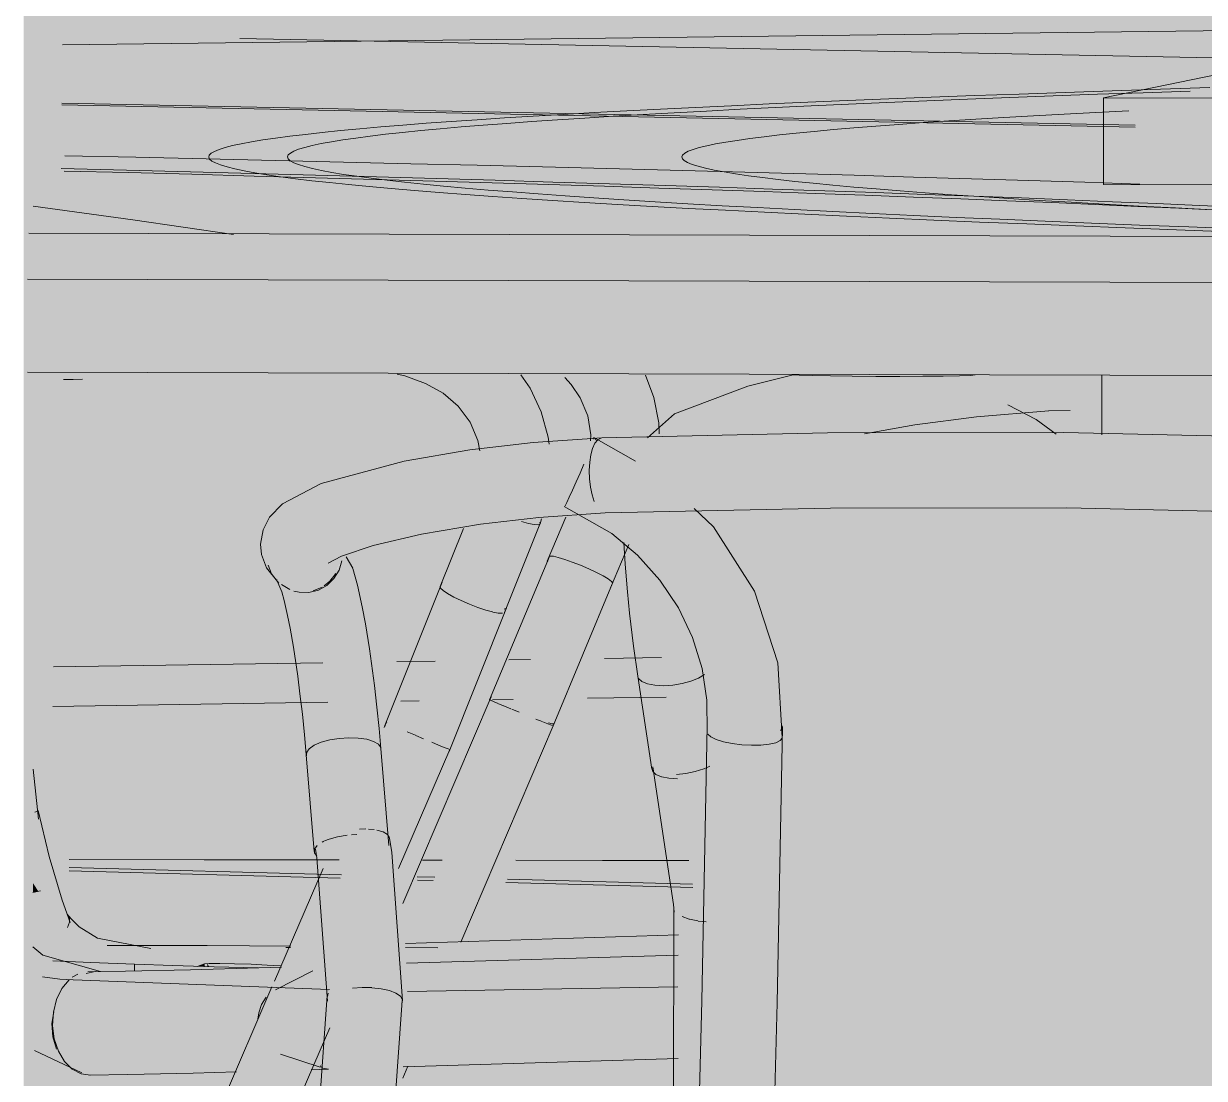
# Model space of a CAD drawing. Header units: inches. Extents: x 31156 to 31160, y -65 to 66.
# Drawn here: x 31157.49116 to 31157.50042, y 65.97274 to 65.98101 of the extents above; entities that cross this region are included whole.
import ezdxf

# ---------------------------------------------------------------- set-up
doc = ezdxf.new("R2010")
doc.units = ezdxf.units.IN
doc.header["$MEASUREMENT"] = 0
doc.linetypes.add('Dash 1_16_', pattern=[0.125, 0.0625, -0.0625])
for name, color, linetype, lineweight in [('A-FLOR-CLRS', 90, 'Dash 1_16_', 9), ('A-FLOR-OTLN', 90, 'Continuous', 9), ('A-GLAZ-CURT', 52, 'Continuous', 9), ('I-FURN', 30, 'Continuous', 9)]:
    doc.layers.add(name, color=color, linetype=linetype, lineweight=lineweight)

msp = doc.modelspace()

# ---------------------------------------------------------------- hatches: boundary and pattern name
at = {"layer": 'A-GLAZ-CURT', "lineweight": 5, "transparency": 33554458}
msp.add_hatch(color=256, dxfattribs=at).paths.add_polyline_path([(31157.4911557, 65.9606241), (31157.5057263, 65.9609871), (31157.5057263, 66.0182873), (31157.4911557, 66.0184574), (31157.4911557, 65.960976)], flags=0)
at = {"layer": 'I-FURN', "lineweight": 5}
for points in [[(31157.5026501, 65.979741), (31157.5026501, 65.9804208), (31157.4996278, 65.9804289), (31157.4996278, 65.9797493), (31157.5012007, 65.979745)], [(31157.4928073, 65.9793557), (31157.4912305, 65.9795663), (31157.4912305, 65.9793602), (31157.4927825, 65.9793557)], [(31157.5026071, 65.9782439), (31157.5026071, 65.978974), (31157.4911864, 65.9790066), (31157.4911864, 65.9782777), (31157.50225, 65.978245)], [(31157.4943095, 65.9781893), (31157.4943339, 65.9782593), (31157.494163, 65.9782372), (31157.4942606, 65.9782054)], [(31157.4943157, 65.9782094), (31157.4943072, 65.9782118), (31157.4943152, 65.9782095)], [(31157.4958274, 65.9777504), (31157.4961246, 65.9777826), (31157.4961159, 65.9778737), (31157.4961026, 65.9779964), (31157.4959912, 65.9782534), (31157.4956995, 65.9782543), (31157.495847, 65.9778971), (31157.4958276, 65.9777521)], [(31157.4966448, 65.9777759), (31157.4969311, 65.9777899), (31157.4973045, 65.9779049), (31157.4978981, 65.9780383), (31157.4982894, 65.9781108), (31157.4982663, 65.978243), (31157.4970951, 65.9782179), (31157.4968056, 65.9781419), (31157.4963888, 65.9779779), (31157.4965243, 65.9779337), (31157.4966245, 65.9778261), (31157.4966409, 65.9777857)], [(31157.4981556, 65.9778664), (31157.4990085, 65.97801), (31157.4989412, 65.978086), (31157.4990566, 65.9780695), (31157.4991123, 65.9780424), (31157.4992248, 65.9780548), (31157.4991531, 65.9781367), (31157.4992274, 65.9781508), (31157.4991584, 65.9782037), (31157.4982894, 65.9781108), (31157.4982629, 65.9779691), (31157.4981999, 65.9778858)], [(31157.4982894, 65.9781108), (31157.4991325, 65.9782509), (31157.4982664, 65.9782426), (31157.4982822, 65.9781845)], [(31157.499625, 65.9777892), (31157.499625, 65.9778563), (31157.4994986, 65.97801), (31157.4990966, 65.978251), (31157.498991, 65.9782513), (31157.4989301, 65.9782515), (31157.4989143, 65.9782118), (31157.4991095, 65.9780765), (31157.4990566, 65.9780695), (31157.4990961, 65.9780298), (31157.4990709, 65.9780267), (31157.4990754, 65.9779912), (31157.4990155, 65.9779872), (31157.4989906, 65.9779542), (31157.4993024, 65.9777928), (31157.4996208, 65.9777892)], [(31157.499625, 65.9778563), (31157.499625, 65.9780767), (31157.4995068, 65.9782498), (31157.4991216, 65.978251), (31157.4994986, 65.97801)], [(31157.4992488, 65.9782112), (31157.4995015, 65.9782498), (31157.4992473, 65.9782506), (31157.4992486, 65.9782178)], [(31157.496319, 65.9779717), (31157.4963888, 65.9779779), (31157.4968056, 65.9781419)], [(31157.4969109, 65.9777819), (31157.4978982, 65.9778146), (31157.4981999, 65.9778858), (31157.4982663, 65.9779754), (31157.4982894, 65.9781108), (31157.4972324, 65.977886), (31157.4969203, 65.9777856)], [(31157.4952419, 65.9777896), (31157.4952585, 65.9778082), (31157.4951955, 65.9780035)], [(31157.4961982, 65.9777658), (31157.4966391, 65.97779), (31157.4965809, 65.9778864), (31157.4964588, 65.9779649), (31157.4963888, 65.9779779), (31157.4962353, 65.9778739), (31157.4961794, 65.977768)], [(31157.4944737, 65.9774053), (31157.4955933, 65.977506), (31157.49562, 65.9776796), (31157.495684, 65.9777605), (31157.4946025, 65.9776487), (31157.4945422, 65.9776031), (31157.4944824, 65.9774798)], [(31157.5020379, 65.9774863), (31157.5020149, 65.9777004), (31157.5019882, 65.9777414), (31157.4988094, 65.9778029), (31157.495684, 65.9777605), (31157.4956383, 65.9777197), (31157.4955969, 65.97757), (31157.4955933, 65.977506), (31157.4987828, 65.9775511), (31157.5011522, 65.9775114)], [(31157.4956525, 65.9777376), (31157.4956384, 65.9777594), (31157.4956385, 65.9777463)], [(31157.4930771, 65.9770225), (31157.4935114, 65.977204), (31157.4938321, 65.977292), (31157.4944737, 65.9774053), (31157.4945057, 65.9775473), (31157.4946025, 65.9776487), (31157.4946025, 65.9776576), (31157.4940909, 65.9775597), (31157.4935115, 65.9773747), (31157.4931648, 65.977225), (31157.493088, 65.9770974)], [(31157.5019131, 65.9771591), (31157.5019961, 65.9772014), (31157.5020354, 65.9774202), (31157.5020379, 65.9774863), (31157.4987828, 65.9775511), (31157.4955933, 65.977506), (31157.4956326, 65.9772631), (31157.4956938, 65.9771883), (31157.4957859, 65.9771774), (31157.4959726, 65.9772029), (31157.4959926, 65.9772036), (31157.4963465, 65.9771902), (31157.4988022, 65.9772188), (31157.5019339, 65.9771726)], [(31157.4946947, 65.9770846), (31157.4956534, 65.977221), (31157.4956028, 65.9773754), (31157.4955933, 65.977506), (31157.4944737, 65.9774053), (31157.494502, 65.9772556), (31157.4946025, 65.977125), (31157.4946367, 65.9771021)], [(31157.4933636, 65.9767206), (31157.493635, 65.9768542), (31157.4940834, 65.9769768), (31157.4946367, 65.9771021), (31157.4945369, 65.9771906), (31157.4944804, 65.9773289), (31157.4944737, 65.9774053), (31157.4935114, 65.977204), (31157.4933618, 65.977163), (31157.4930771, 65.9770225), (31157.4931141, 65.9768755), (31157.4932189, 65.976765), (31157.4932886, 65.9767333)], [(31157.4946536, 65.9764578), (31157.4948941, 65.9770911), (31157.4946021, 65.9770376), (31157.4944271, 65.9765837), (31157.4945308, 65.9765138), (31157.4946494, 65.9764596)], [(31157.4949129, 65.9763862), (31157.4949272, 65.9763922), (31157.4951927, 65.9770801), (31157.4949019, 65.9770737), (31157.4946536, 65.9764578), (31157.4948825, 65.9763875)], [(31157.4933515, 65.9765508), (31157.4933065, 65.9766365), (31157.4933636, 65.9767206), (31157.4932189, 65.976765), (31157.4931141, 65.9768755), (31157.4930771, 65.9770225), (31157.4930169, 65.9769288), (31157.4931469, 65.9766347), (31157.4932763, 65.9765603), (31157.4933339, 65.976553)], [(31157.4933636, 65.9767206), (31157.493512, 65.9767577), (31157.4939193, 65.9769247), (31157.4935118, 65.9767936)], [(31157.4961748, 65.9758179), (31157.496248, 65.9758225), (31157.4960991, 65.9767028), (31157.4958695, 65.9769376), (31157.4959807, 65.975874), (31157.49605, 65.9758324), (31157.4961073, 65.9758213)], [(31157.4933941, 65.9765493), (31157.4935355, 65.9766048), (31157.4936518, 65.9767969), (31157.4936339, 65.9767649), (31157.4935583, 65.9766373), (31157.4934065, 65.9765584), (31157.4933515, 65.97655)], [(31157.4934828, 65.9763745), (31157.4936254, 65.9764275), (31157.4937238, 65.976539), (31157.4937517, 65.9766792), (31157.4936993, 65.9768104), (31157.4936425, 65.9767649), (31157.4935907, 65.9766579), (31157.4934684, 65.9765678), (31157.4934064, 65.9765325), (31157.4934355, 65.9764926)], [(31157.4950432, 65.97561), (31157.4955247, 65.9767627), (31157.495288, 65.9768342), (31157.4948166, 65.9757056), (31157.4949795, 65.9756363)], [(31157.4953095, 65.9755032), (31157.4957679, 65.9766365), (31157.4955892, 65.9767349), (31157.4955247, 65.9767627), (31157.4950432, 65.97561), (31157.4952964, 65.9755078)], [(31157.4939191, 65.9755608), (31157.4938659, 65.9759716), (31157.4939009, 65.9758698), (31157.4938024, 65.976422), (31157.4937741, 65.9764373), (31157.4937475, 65.9766078), (31157.4936821, 65.9764775), (31157.4935574, 65.9763924), (31157.4934828, 65.9763745), (31157.4935905, 65.975791), (31157.4936315, 65.9754049), (31157.4938476, 65.9753979), (31157.4939388, 65.9753601)], [(31157.4942316, 65.9754289), (31157.4946494, 65.9764843), (31157.4944565, 65.9765954), (31157.4944409, 65.9766172), (31157.4940268, 65.9755203), (31157.494229, 65.97543)], [(31157.4944773, 65.9753015), (31157.4944926, 65.975302), (31157.4949248, 65.9764178), (31157.4947843, 65.9764371), (31157.4946494, 65.9764713), (31157.4942316, 65.9754289), (31157.4944859, 65.9753231)], [(31157.4933972, 65.9753245), (31157.4935133, 65.9753807), (31157.4936315, 65.9754049), (31157.4935095, 65.9762601), (31157.4934828, 65.9763745), (31157.4933343, 65.9763944), (31157.4932446, 65.9764178), (31157.4932728, 65.976346), (31157.493249, 65.9763167), (31157.493262, 65.976215), (31157.4932907, 65.9760575), (31157.4933755, 65.9754787)], [(31157.4962852, 65.9750891), (31157.4963555, 65.9751118), (31157.496248, 65.9758225), (31157.49605, 65.9758324), (31157.4959807, 65.975874), (31157.4961171, 65.9751221), (31157.4962177, 65.9750926)], [(31157.4963583, 65.9750936), (31157.4965325, 65.9751375), (31157.4965158, 65.9758191), (31157.4964807, 65.9758956), (31157.4963217, 65.9758346), (31157.4962481, 65.9758215), (31157.4963555, 65.9751118)], [(31157.4934388, 65.9745368), (31157.4935131, 65.9745986), (31157.4936936, 65.9746461), (31157.4936315, 65.9754049), (31157.4934361, 65.9753512), (31157.4933766, 65.9752962), (31157.4933914, 65.9751156)], [(31157.4940201, 65.9745747), (31157.4939388, 65.9753601), (31157.4938476, 65.9753979), (31157.4936314, 65.975406), (31157.4936936, 65.9746461), (31157.4939099, 65.9746389), (31157.494001, 65.9746006)], [(31157.4967483, 65.9732875), (31157.4967857, 65.9754236), (31157.4965474, 65.9754694), (31157.4965237, 65.9754677), (31157.496506, 65.9733231), (31157.496673, 65.9732922)], [(31157.4968253, 65.9732863), (31157.4970157, 65.9733034), (31157.4970577, 65.9751918), (31157.4970573, 65.9754499), (31157.4968667, 65.9754228), (31157.4967896, 65.9754233), (31157.4967483, 65.9732875), (31157.4967859, 65.9732869)], [(31157.4965119, 65.9739491), (31157.4965007, 65.9741633), (31157.4964583, 65.9745411), (31157.4963501, 65.9751297), (31157.4961585, 65.9751323), (31157.4960956, 65.9751719), (31157.4962833, 65.9740345), (31157.496391, 65.9739848), (31157.4965007, 65.9739493)], [(31157.4965136, 65.9740479), (31157.4965165, 65.9751769), (31157.4963534, 65.9751118), (31157.4965071, 65.9741065), (31157.4965133, 65.9740509)], [(31157.4912296, 65.9747618), (31157.4912728, 65.9747708), (31157.4912296, 65.9749558)], [(31157.491519, 65.973878), (31157.4915287, 65.973916), (31157.4913758, 65.9743911), (31157.4912366, 65.9748249), (31157.4912296, 65.9748228), (31157.4912532, 65.974464), (31157.4913216, 65.9741131), (31157.4914634, 65.9739121), (31157.4915134, 65.9738807)], [(31157.493542, 65.9733984), (31157.4935788, 65.9734388), (31157.4936891, 65.9734722), (31157.4938089, 65.9735065), (31157.4937842, 65.9740706), (31157.493714, 65.9746855), (31157.4935131, 65.9746212), (31157.4934502, 65.9745638), (31157.4934502, 65.9744994), (31157.4935376, 65.9734541), (31157.4935414, 65.973406)], [(31157.4941271, 65.9733562), (31157.4940935, 65.9740428), (31157.4940112, 65.9746512), (31157.4939259, 65.9746867), (31157.493714, 65.9746855), (31157.4937854, 65.9740428), (31157.4938113, 65.9734514), (31157.4940253, 65.9734276), (31157.4941113, 65.973383)], [(31157.4912295, 65.9741969), (31157.4912709, 65.9742061), (31157.4912295, 65.9742703)], [(31157.4915389, 65.9736533), (31157.4917017, 65.9736972), (31157.4917987, 65.9737818), (31157.4917519, 65.9737808), (31157.4915942, 65.973811), (31157.4914589, 65.973916), (31157.4913111, 65.9740702), (31157.491252, 65.9742019), (31157.4912295, 65.9741846), (31157.4912586, 65.9737097), (31157.4913886, 65.9736605), (31157.4915382, 65.9736534)], [(31157.4915139, 65.9739611), (31157.4915153, 65.9739628), (31157.4915135, 65.9739622)], [(31157.4941569, 65.9737676), (31157.4962905, 65.9737943), (31157.4962864, 65.9738644), (31157.4941569, 65.9737686)], [(31157.4913833, 65.9731541), (31157.4929588, 65.9731911), (31157.4929741, 65.9735469), (31157.4929997, 65.9736059), (31157.4915801, 65.9735564), (31157.4914565, 65.9734449), (31157.4913893, 65.9732594)], [(31157.4922735, 65.9735861), (31157.4924656, 65.9736196), (31157.4920252, 65.9736337), (31157.4920252, 65.9735812), (31157.4922347, 65.9735853)], [(31157.4925759, 65.973616), (31157.4925759, 65.9736363), (31157.4925178, 65.9736177)], [(31157.4926134, 65.9736146), (31157.4925952, 65.9736376), (31157.4925965, 65.9736151)], [(31157.493002, 65.9736053), (31157.4929402, 65.9736336), (31157.493002, 65.9736053)], [(31157.4929498, 65.961125), (31157.4938133, 65.9734789), (31157.4936115, 65.9734547), (31157.4936085, 65.9734126), (31157.4935375, 65.9733641), (31157.4926993, 65.9611321), (31157.4928849, 65.9611256)], [(31157.4930162, 65.961125), (31157.4932716, 65.9611338), (31157.4939164, 65.9706887), (31157.4938397, 65.9706956), (31157.4938322, 65.9707484), (31157.4937688, 65.9707531), (31157.4937566, 65.9709753), (31157.4937566, 65.9711154), (31157.4937957, 65.9711283), (31157.4938136, 65.9712292), (31157.4939785, 65.971264), (31157.4941099, 65.9733867), (31157.4940259, 65.9734388), (31157.4938133, 65.9734789), (31157.4929498, 65.961125)], [(31157.4935483, 65.9734129), (31157.4935467, 65.9734551), (31157.4935482, 65.9734142)], [(31157.4967234, 65.9723378), (31157.4967483, 65.9732875), (31157.496506, 65.9733231), (31157.4964826, 65.9733367), (31157.4964808, 65.9723604), (31157.4966481, 65.9723416)], [(31157.4968739, 65.9723355), (31157.4969905, 65.9723406), (31157.4970157, 65.9733034), (31157.4967483, 65.9732875), (31157.4967234, 65.9723378), (31157.4968004, 65.9723357)], [(31157.4915294, 65.9728223), (31157.4914136, 65.9729682), (31157.4913733, 65.9731709), (31157.4912273, 65.9732234), (31157.4912274, 65.9729567), (31157.4913477, 65.9728996)], [(31157.4916813, 65.972764), (31157.4928352, 65.9728308), (31157.4929588, 65.9731911), (31157.4913833, 65.9731541), (31157.4914284, 65.9729535), (31157.4915375, 65.9728108), (31157.4916074, 65.9727739)], [(31157.4935454, 65.9728254), (31157.4935442, 65.9731083), (31157.4934368, 65.9728593), (31157.4934847, 65.9728443)], [(31157.4914378, 65.9729376), (31157.4913967, 65.9730497), (31157.4914308, 65.9729465)], [(31157.4934968, 65.9728226), (31157.4934847, 65.9728443), (31157.4934818, 65.9728284)]]:
    msp.add_hatch(color=256, dxfattribs=at).paths.add_polyline_path(points, flags=0)
h = msp.add_hatch(color=256, dxfattribs=at)
h.paths.add_polyline_path([(31157.494742, 65.9776604), (31157.4947555, 65.9776871), (31157.4947411, 65.9776657)], flags=0)
h.paths.add_polyline_path([(31157.4947766, 65.9776641), (31157.4949617, 65.9777074), (31157.4947911, 65.9781004), (31157.4945807, 65.9782586), (31157.4943256, 65.9782372), (31157.4943256, 65.9781979), (31157.4945965, 65.9779934), (31157.4947761, 65.9776658)], flags=0)
h = msp.add_hatch(color=256, dxfattribs=at)
h.paths.add_polyline_path([(31157.4951927, 65.9770801), (31157.4951708, 65.9771228), (31157.4951176, 65.9770899), (31157.4951925, 65.9770801)], flags=0)
h.paths.add_polyline_path([(31157.4949713, 65.9776852), (31157.4952518, 65.9777364), (31157.4951955, 65.977961), (31157.4951805, 65.9780135), (31157.4950041, 65.9782573), (31157.4946046, 65.9782407), (31157.4947911, 65.9781004), (31157.4949705, 65.9776871)], flags=0)
h = msp.add_hatch(color=256, dxfattribs=at)
h.paths.add_polyline_path([(31157.4954669, 65.9781634), (31157.4954535, 65.9782108), (31157.4955375, 65.9780932)], flags=0)
h.paths.add_polyline_path([(31157.4955895, 65.9777375), (31157.4958317, 65.9777826), (31157.495847, 65.9778971), (31157.4956995, 65.9782543), (31157.4953469, 65.9782553), (31157.4954669, 65.9781634), (31157.4956025, 65.977835), (31157.495591, 65.9777487)], flags=0)
h = msp.add_hatch(color=256, dxfattribs=at)
h.paths.add_polyline_path([(31157.4993795, 65.9780343), (31157.4992446, 65.9781054), (31157.4992428, 65.9780883), (31157.4993479, 65.9780468)], flags=0)
h.paths.add_polyline_path([(31157.4995112, 65.9780793), (31157.4993897, 65.9782152), (31157.4992486, 65.9781968), (31157.4992479, 65.97815), (31157.4993674, 65.9781505), (31157.4995068, 65.9780814)], flags=0)
h.paths.add_polyline_path([(31157.499567, 65.9781724), (31157.4996251, 65.9781968), (31157.4996251, 65.978222), (31157.4995364, 65.9781968)], flags=0)
h = msp.add_hatch(color=256, dxfattribs=at)
h.paths.add_polyline_path([(31157.5026229, 65.9726896), (31157.5026, 65.9771076), (31157.502177, 65.9771225), (31157.5017909, 65.9768515), (31157.5014965, 65.9764522), (31157.5014962, 65.9726938), (31157.5022658, 65.9726906)], flags=0)
h.paths.add_polyline_path([(31157.5020286, 65.9770566), (31157.5021417, 65.9771099), (31157.5020514, 65.9770682)], flags=0)
h.paths.add_polyline_path([(31157.5026234, 65.977689), (31157.5025951, 65.9782283), (31157.5014968, 65.9782178), (31157.5015267, 65.9777488), (31157.5026173, 65.9776896)], flags=0)
h.paths.add_polyline_path([(31157.4996251, 65.9780028), (31157.4996251, 65.9782495), (31157.4992855, 65.9782505), (31157.4995068, 65.9781083)], flags=0)
h = msp.add_hatch(color=256, dxfattribs=at)
h.paths.add_polyline_path([(31157.5013531, 65.9622001), (31157.5013531, 65.9707985), (31157.4996141, 65.9708041), (31157.4996141, 65.962209), (31157.5011632, 65.9622011)], flags=0)
h.paths.add_polyline_path([(31157.5013531, 65.9734356), (31157.5013219, 65.9760942), (31157.5012756, 65.9759115), (31157.5012539, 65.9754193), (31157.5013428, 65.9736474)], flags=0)
h.paths.add_polyline_path([(31157.5013531, 65.9777558), (31157.5013531, 65.9782466), (31157.4996141, 65.9782201), (31157.4996141, 65.9777915), (31157.5011632, 65.9777611)], flags=0)
h = msp.add_hatch(color=256, dxfattribs=at)
h.paths.add_polyline_path([(31157.4962353, 65.9778739), (31157.4961561, 65.9777648), (31157.496191, 65.9777901)], flags=0)
h.paths.add_polyline_path([(31157.496319, 65.9779717), (31157.496259, 65.97789), (31157.4963888, 65.9779779)], flags=0)
h.paths.add_polyline_path([(31157.4960705, 65.9777628), (31157.4961377, 65.9777901), (31157.4960807, 65.9777731)], flags=0)
h = msp.add_hatch(color=256, dxfattribs=at)
h.paths.add_polyline_path([(31157.496867, 65.9753508), (31157.4970562, 65.9753715), (31157.4970911, 65.9753877), (31157.4970742, 65.9757545), (31157.4969704, 65.9762203), (31157.4967856, 65.9765638), (31157.4963179, 65.977106), (31157.4961774, 65.9771866), (31157.4959484, 65.9772372), (31157.4958908, 65.9772627), (31157.4957397, 65.9772619), (31157.4960504, 65.9770699), (31157.496478, 65.9765783), (31157.4967326, 65.9759878), (31157.4967901, 65.9753548)], flags=0)
h.paths.add_polyline_path([(31157.4956494, 65.9773177), (31157.4957845, 65.9773268), (31157.4956938, 65.9773743), (31157.4956028, 65.9773754), (31157.495603, 65.9776095), (31157.4955783, 65.9776219), (31157.4954907, 65.9774158), (31157.4956325, 65.9773281)], flags=0)
h = msp.add_hatch(color=256, dxfattribs=at)
h.paths.add_polyline_path([(31157.4967901, 65.9753548), (31157.4967326, 65.9759878), (31157.496478, 65.9765783), (31157.4960504, 65.9770699), (31157.4954907, 65.9774158), (31157.4954034, 65.9772299), (31157.4956939, 65.9770618), (31157.4959451, 65.9768633), (31157.4962399, 65.9764761), (31157.4963898, 65.9761891), (31157.4964934, 65.9758892), (31157.496547, 65.9754161), (31157.4967148, 65.9753642), (31157.4967857, 65.9753554)], flags=0)
h.paths.add_polyline_path([(31157.4964745, 65.9759503), (31157.4964626, 65.9760236), (31157.4964696, 65.975966)], flags=0)
h.paths.add_polyline_path([(31157.4962584, 65.9764942), (31157.4959451, 65.9768716), (31157.4960075, 65.9767964), (31157.4962398, 65.9765166)], flags=0)
h = msp.add_hatch(color=256, dxfattribs=at)
h.paths.add_polyline_path([(31157.5010149, 65.9717338), (31157.5008881, 65.9721436), (31157.50097, 65.9717339)], flags=0)
h.paths.add_polyline_path([(31157.5009664, 65.9717339), (31157.5008261, 65.9724091), (31157.5006772, 65.9751163), (31157.5006563, 65.9757038), (31157.5007663, 65.9762606), (31157.5009771, 65.9766901), (31157.5013299, 65.9770997), (31157.5013833, 65.9771725), (31157.4988024, 65.9772187), (31157.4962358, 65.9771755), (31157.496444, 65.976987), (31157.4968366, 65.9764743), (31157.4970048, 65.9760959), (31157.4970835, 65.9755536), (31157.4970704, 65.9753594), (31157.4970575, 65.9753565), (31157.4970507, 65.9742025), (31157.4970158, 65.9733034), (31157.4970505, 65.9732887), (31157.497048, 65.9731941), (31157.4970131, 65.9732013), (31157.4970159, 65.972403), (31157.4970126, 65.9723692), (31157.4970086, 65.9723355), (31157.4969108, 65.9717493), (31157.5009612, 65.9717339)], flags=0)
h.paths.add_polyline_path([(31157.5012229, 65.9770726), (31157.5012878, 65.9771026), (31157.5012591, 65.9770759)], flags=0)
h = msp.add_hatch(color=256, dxfattribs=at)
h.paths.add_polyline_path([(31157.4954912, 65.976717), (31157.49565, 65.9770948), (31157.4955011, 65.9771459), (31157.4954069, 65.9771256), (31157.4952877, 65.9767921), (31157.4954889, 65.9767179)], flags=0)
h.paths.add_polyline_path([(31157.4956544, 65.9771053), (31157.4956299, 65.9771257), (31157.4956199, 65.9771231)], flags=0)
h = msp.add_hatch(color=256, dxfattribs=at)
h.paths.add_polyline_path([(31157.4957604, 65.9765891), (31157.4958837, 65.9769456), (31157.49565, 65.9770948), (31157.4954912, 65.976717), (31157.4957463, 65.9765993)], flags=0)
h.paths.add_polyline_path([(31157.4959018, 65.9769533), (31157.4958714, 65.9769844), (31157.4958971, 65.9769579)], flags=0)
h = msp.add_hatch(color=256, dxfattribs=at)
h.paths.add_polyline_path([(31157.4933515, 65.9765508), (31157.4935159, 65.9766048), (31157.493615, 65.9767205), (31157.4936173, 65.9768004), (31157.4934389, 65.9767133), (31157.4933065, 65.9766365)], flags=0)
h.paths.add_polyline_path([(31157.4933065, 65.9766365), (31157.4934388, 65.9767277), (31157.4933636, 65.9767206), (31157.4933136, 65.976647)], flags=0)
h = msp.add_hatch(color=256, dxfattribs=at)
h.paths.add_polyline_path([(31157.4934355, 65.9764926), (31157.493366, 65.9765498), (31157.4933339, 65.9765426), (31157.4934064, 65.9765069)], flags=0)
h.paths.add_polyline_path([(31157.4934828, 65.9763745), (31157.4934271, 65.9764961), (31157.4931788, 65.9766111), (31157.4931259, 65.9766661), (31157.4932727, 65.9764294), (31157.4934067, 65.9763752)], flags=0)
h = msp.add_hatch(color=256, dxfattribs=at)
h.paths.add_polyline_path([(31157.496248, 65.9758225), (31157.4964627, 65.9758849), (31157.496495, 65.9759191), (31157.4964615, 65.9760465), (31157.4963404, 65.976341), (31157.4961566, 65.976574), (31157.4962113, 65.9760984)], flags=0)
h.paths.add_polyline_path([(31157.4965059, 65.9759138), (31157.4965061, 65.975914), (31157.4964963, 65.9759645)], flags=0)
h = msp.add_hatch(color=256, dxfattribs=at)
h.paths.add_polyline_path([(31157.491231, 65.9666744), (31157.4934933, 65.9720198), (31157.4935433, 65.9727351), (31157.491231, 65.9672649), (31157.491231, 65.9667956)], flags=0)
h.paths.add_polyline_path([(31157.4941561, 65.9737954), (31157.4942745, 65.9737992), (31157.4950486, 65.9756115), (31157.4948237, 65.9757327), (31157.4941399, 65.9740507), (31157.4941538, 65.9738469)], flags=0)
h = msp.add_hatch(color=256, dxfattribs=at)
h.paths.add_polyline_path([(31157.4912311, 65.965954), (31157.4934336, 65.9711627), (31157.4934892, 65.9719608), (31157.491231, 65.9666744), (31157.4912311, 65.9659761)], flags=0)
h.paths.add_polyline_path([(31157.4942745, 65.9737992), (31157.4945868, 65.9738093), (31157.4953035, 65.9755196), (31157.4950486, 65.9756115), (31157.494296, 65.9738497)], flags=0)
h = msp.add_hatch(color=256, dxfattribs=at)
h.paths.add_polyline_path([(31157.4912265, 65.9684842), (31157.4935476, 65.9738748), (31157.4934902, 65.9743472), (31157.4912265, 65.9690586), (31157.4912265, 65.9685767)], flags=0)
h.paths.add_polyline_path([(31157.4940307, 65.9749714), (31157.494229, 65.97543), (31157.4940019, 65.9755221), (31157.4939896, 65.9754387), (31157.4940303, 65.9749765)], flags=0)
h = msp.add_hatch(color=256, dxfattribs=at)
h.paths.add_polyline_path([(31157.4912266, 65.967747), (31157.4935727, 65.9732222), (31157.4935718, 65.9735689), (31157.493549, 65.9738571), (31157.4912265, 65.9684842), (31157.4912266, 65.9677671)], flags=0)
h.paths.add_polyline_path([(31157.4940971, 65.9743874), (31157.4944854, 65.9753232), (31157.494229, 65.97543), (31157.4940312, 65.974966), (31157.4940969, 65.9743894)], flags=0)
h = msp.add_hatch(color=256, dxfattribs=at)
h.paths.add_polyline_path([(31157.4962561, 65.9678337), (31157.4963677, 65.9708169), (31157.4963164, 65.9708065), (31157.4962565, 65.9707287), (31157.4962562, 65.9686735)], flags=0)
h.paths.add_polyline_path([(31157.4962567, 65.9717236), (31157.496408, 65.9720516), (31157.4964787, 65.972478), (31157.4964952, 65.9739684), (31157.4963229, 65.9740086), (31157.4962571, 65.974024), (31157.4962567, 65.9717687)], flags=0)
h = msp.add_hatch(color=256, dxfattribs=at)
h.paths.add_polyline_path([(31157.4924924, 65.9736505), (31157.4924556, 65.9736552), (31157.4924687, 65.9736517)], flags=0)
h.paths.add_polyline_path([(31157.4918536, 65.973781), (31157.4918286, 65.9737955), (31157.491731, 65.9738109), (31157.4918114, 65.9737874), (31157.4918412, 65.9737829)], flags=0)
h.paths.add_polyline_path([(31157.4917195, 65.9738012), (31157.4916027, 65.9738966), (31157.4915142, 65.9739601), (31157.4914988, 65.9739226), (31157.4914813, 65.9738966), (31157.4916953, 65.9738049)], flags=0)
h = msp.add_hatch(color=256, dxfattribs=at)
h.paths.add_polyline_path([(31157.4925178, 65.9736177), (31157.4926123, 65.9736394), (31157.4922058, 65.973666), (31157.4916165, 65.9736732), (31157.4915626, 65.9736522), (31157.492485, 65.9736187)], flags=0)
h.paths.add_polyline_path([(31157.493179, 65.9736205), (31157.4932477, 65.9737763), (31157.4918536, 65.973781), (31157.4916947, 65.9736933), (31157.4931699, 65.9736214)], flags=0)
h.paths.add_polyline_path([(31157.4941614, 65.9736404), (31157.49629, 65.9737259), (31157.4962863, 65.9737886), (31157.4946535, 65.973768), (31157.4941573, 65.9737557), (31157.4941613, 65.9736445)], flags=0)
h = msp.add_hatch(color=256, dxfattribs=at)
h.paths.add_polyline_path([(31157.4913885, 65.9736419), (31157.4913736, 65.9736274), (31157.4913736, 65.9736433)], flags=0)
h.paths.add_polyline_path([(31157.4913784, 65.9731691), (31157.4914334, 65.9733712), (31157.4915638, 65.9735203), (31157.4917347, 65.9735765), (31157.4913737, 65.9736497), (31157.4912276, 65.9737072), (31157.4912273, 65.9732234), (31157.4913733, 65.9731709)], flags=0)
h = msp.add_hatch(color=256, dxfattribs=at)
h.paths.add_polyline_path([(31157.4913886, 65.9736419), (31157.4914503, 65.9736045), (31157.4914338, 65.9736179)], flags=0)
h.paths.add_polyline_path([(31157.4917288, 65.9735754), (31157.4920252, 65.9735861), (31157.4920252, 65.9736337), (31157.4914708, 65.9736264), (31157.4917348, 65.9735765)], flags=0)
h = msp.add_hatch(color=256, dxfattribs=at)
h.paths.add_polyline_path([(31157.4929588, 65.9731911), (31157.4929912, 65.973192), (31157.4931375, 65.9736101), (31157.492986, 65.9735896), (31157.4929587, 65.973375), (31157.492957, 65.9732963)], flags=0)
h.paths.add_polyline_path([(31157.4941612, 65.9732274), (31157.4962865, 65.9732918), (31157.4962826, 65.9737055), (31157.4941601, 65.9736151), (31157.4941667, 65.973307)], flags=0)
h = msp.add_hatch(color=256, dxfattribs=at)
h.paths.add_polyline_path([(31157.4934145, 65.9728071), (31157.4934817, 65.9728273), (31157.4934201, 65.9728201), (31157.4934151, 65.9728085)], flags=0)
h.paths.add_polyline_path([(31157.4941336, 65.9728288), (31157.4962865, 65.9729144), (31157.4962825, 65.9732916), (31157.4941612, 65.9732274), (31157.494134, 65.9728344)], flags=0)

# ---------------------------------------------------------------- linework, layer by layer
at = {"layer": 'A-FLOR-CLRS', "linetype": 'Continuous'}
msp.add_line((31157.502914, 65.9806927), (31157.4928529, 65.9808938), dxfattribs=at)
at = {"layer": 'A-FLOR-OTLN'}
for p, q in [((31157.5029187, 65.9809838), (31157.4914616, 65.980845)), ((31157.4998761, 65.9801992), (31157.4914546, 65.9803724)), ((31157.4998763, 65.9802146), (31157.4914549, 65.9803876)), ((31157.4935031, 65.9759982), (31157.49139, 65.9759661)), ((31157.4943842, 65.9760116), (31157.4940847, 65.9760071)), ((31157.4951325, 65.976023), (31157.4949634, 65.9760204)), ((31157.4961606, 65.9760386), (31157.4957132, 65.9760318)), ((31157.4935431, 65.9756884), (31157.4913854, 65.9756552)), ((31157.4942592, 65.9756994), (31157.4941148, 65.9756972)), ((31157.4949968, 65.9757108), (31157.4948355, 65.9757083)), ((31157.4961963, 65.9757293), (31157.4955785, 65.9757198)), ((31157.4915132, 65.9743928), (31157.4936497, 65.9743355)), ((31157.4915128, 65.9743668), (31157.4936382, 65.9743098)), ((31157.4942441, 65.9743196), (31157.4943813, 65.9743159)), ((31157.4942467, 65.9742934), (31157.4943699, 65.9742901)), ((31157.494951, 65.9743006), (31157.496404, 65.9742617)), ((31157.4949395, 65.9742748), (31157.4964071, 65.9742354))]:
    msp.add_line(p, q, dxfattribs=at)
for points in [[(31157.500615, 65.9793787, 0), (31157.5002018, 65.9793937, 0), (31157.4997993, 65.9794088, 0), (31157.4994075, 65.9794239, 0), (31157.4990265, 65.9794391, 0), (31157.4986563, 65.9794543, 0), (31157.498297, 65.9794696, 0), (31157.4979485, 65.9794849, 0), (31157.4976108, 65.9795002, 0), (31157.4972841, 65.9795156, 0), (31157.4969683, 65.9795309, 0), (31157.4966635, 65.9795463, 0), (31157.4963697, 65.9795618, 0), (31157.4960868, 65.9795772, 0), (31157.495815, 65.9795927, 0), (31157.4955542, 65.9796081, 0), (31157.4953044, 65.9796236, 0), (31157.4950657, 65.9796391, 0), (31157.4948381, 65.9796546, 0), (31157.4946215, 65.9796701, 0), (31157.494416, 65.9796857, 0), (31157.4942216, 65.9797012, 0), (31157.4940383, 65.9797167, 0), (31157.493866, 65.9797322, 0), (31157.4937049, 65.9797477, 0), (31157.4935548, 65.9797632, 0), (31157.4934158, 65.9797787, 0), (31157.4932879, 65.9797942, 0), (31157.493171, 65.9798097, 0), (31157.4930652, 65.9798251, 0), (31157.4929704, 65.9798405, 0), (31157.4928867, 65.979856, 0), (31157.492814, 65.9798713, 0), (31157.4927523, 65.9798867, 0), (31157.4927016, 65.979902, 0), (31157.4926619, 65.9799174, 0), (31157.4926331, 65.9799326, 0), (31157.4926153, 65.9799479, 0), (31157.4926083, 65.9799631, 0), (31157.4926123, 65.9799782, 0), (31157.4926271, 65.9799934, 0), (31157.4926527, 65.9800085, 0), (31157.4926892, 65.9800235, 0), (31157.4927364, 65.9800385, 0), (31157.4927944, 65.9800535, 0), (31157.4928631, 65.9800684, 0), (31157.4929424, 65.9800832, 0), (31157.4930324, 65.980098, 0), (31157.4931331, 65.9801128, 0), (31157.4932442, 65.9801275, 0), (31157.493366, 65.9801421, 0), (31157.4934982, 65.9801567, 0), (31157.4936409, 65.9801712, 0), (31157.4937939, 65.9801856, 0), (31157.4939574, 65.9802, 0), (31157.4941312, 65.9802143, 0), (31157.4943152, 65.9802286, 0), (31157.4945095, 65.9802427, 0), (31157.4947139, 65.9802568, 0), (31157.4949285, 65.9802708, 0), (31157.4951532, 65.9802848, 0), (31157.4953879, 65.9802987, 0), (31157.4956326, 65.9803125, 0), (31157.4958872, 65.9803262, 0), (31157.4961517, 65.9803398, 0), (31157.496426, 65.9803533, 0), (31157.4967101, 65.9803668, 0), (31157.4970038, 65.9803801, 0), (31157.4973073, 65.9803934, 0), (31157.4976203, 65.9804066, 0), (31157.4979428, 65.9804197, 0), (31157.4982748, 65.9804327, 0), (31157.4986162, 65.9804456, 0), (31157.4989669, 65.9804584, 0), (31157.499327, 65.9804711, 0), (31157.4996962, 65.9804837, 0), (31157.5000746, 65.9804962, 0), (31157.500462, 65.9805086, 0)], [(31157.5006951, 65.9794005, 0), (31157.5002978, 65.9794155, 0), (31157.4999111, 65.9794305, 0), (31157.499535, 65.9794456, 0), (31157.4991697, 65.9794607, 0), (31157.4988151, 65.9794758, 0), (31157.4984712, 65.979491, 0), (31157.4981381, 65.9795062, 0), (31157.4978159, 65.9795214, 0), (31157.4975045, 65.9795366, 0), (31157.4972039, 65.9795519, 0), (31157.4969143, 65.9795672, 0), (31157.4966355, 65.9795825, 0), (31157.4963677, 65.9795978, 0), (31157.4961107, 65.9796132, 0), (31157.4958648, 65.9796285, 0), (31157.4956297, 65.9796439, 0), (31157.4954057, 65.9796593, 0), (31157.4951926, 65.9796747, 0), (31157.4949905, 65.97969, 0), (31157.4947993, 65.9797054, 0), (31157.4946192, 65.9797208, 0), (31157.49445, 65.9797362, 0), (31157.4942919, 65.9797516, 0), (31157.4941447, 65.9797669, 0), (31157.4940085, 65.9797823, 0), (31157.4938832, 65.9797976, 0), (31157.493769, 65.979813, 0), (31157.4936656, 65.9798283, 0), (31157.4935733, 65.9798436, 0), (31157.4934918, 65.9798589, 0), (31157.4934213, 65.9798741, 0), (31157.4933617, 65.9798894, 0), (31157.493313, 65.9799046, 0), (31157.4932752, 65.9799197, 0), (31157.4932482, 65.9799349, 0), (31157.493232, 65.97995, 0), (31157.4932267, 65.9799651, 0), (31157.4932321, 65.9799801, 0), (31157.4932483, 65.9799951, 0), (31157.4932753, 65.9800101, 0), (31157.4933129, 65.980025, 0), (31157.4933613, 65.9800398, 0), (31157.4934203, 65.9800547, 0), (31157.4934899, 65.9800694, 0), (31157.49357, 65.9800842, 0), (31157.4936608, 65.9800988, 0), (31157.493762, 65.9801134, 0), (31157.4938737, 65.980128, 0), (31157.4939959, 65.9801425, 0), (31157.4941284, 65.9801569, 0), (31157.4942713, 65.9801713, 0), (31157.4944246, 65.9801856, 0), (31157.4945881, 65.9801999, 0), (31157.4947618, 65.9802141, 0), (31157.4949457, 65.9802282, 0), (31157.4951398, 65.9802422, 0), (31157.4953439, 65.9802562, 0), (31157.4955581, 65.9802701, 0), (31157.4957823, 65.9802839, 0), (31157.4960164, 65.9802977, 0), (31157.4962604, 65.9803113, 0), (31157.4965143, 65.9803249, 0), (31157.4967779, 65.9803384, 0), (31157.4970513, 65.9803518, 0), (31157.4973343, 65.9803651, 0), (31157.497627, 65.9803784, 0), (31157.4979292, 65.9803915, 0), (31157.4982409, 65.9804046, 0), (31157.4985621, 65.9804176, 0), (31157.4988926, 65.9804305, 0), (31157.4992325, 65.9804432, 0), (31157.4995816, 65.9804559, 0), (31157.4999399, 65.9804685, 0), (31157.5003073, 65.980481, 0)], [(31157.5004852, 65.97955, 0), (31157.5001918, 65.9795648, 0), (31157.499909, 65.9795796, 0), (31157.4996368, 65.9795944, 0), (31157.4993753, 65.9796093, 0), (31157.4991245, 65.9796242, 0), (31157.4988845, 65.9796391, 0), (31157.4986551, 65.9796539, 0), (31157.4984365, 65.9796689, 0), (31157.4982286, 65.9796838, 0), (31157.4980315, 65.9796987, 0), (31157.4978451, 65.9797136, 0), (31157.4976695, 65.9797285, 0), (31157.4975047, 65.9797434, 0), (31157.4973506, 65.9797583, 0), (31157.4972072, 65.9797732, 0), (31157.4970746, 65.9797881, 0), (31157.4969528, 65.979803, 0), (31157.4968417, 65.9798179, 0), (31157.4967414, 65.9798327, 0), (31157.4966518, 65.9798475, 0), (31157.4965729, 65.9798624, 0), (31157.4965047, 65.9798772, 0), (31157.4964472, 65.9798919, 0), (31157.4964004, 65.9799067, 0), (31157.4963642, 65.9799214, 0), (31157.4963387, 65.9799361, 0), (31157.4963238, 65.9799507, 0), (31157.4963195, 65.9799653, 0), (31157.4963258, 65.9799799, 0), (31157.4963426, 65.9799945, 0), (31157.49637, 65.980009, 0), (31157.4964078, 65.9800234, 0), (31157.4964562, 65.9800378, 0), (31157.496515, 65.9800522, 0), (31157.4965842, 65.9800665, 0), (31157.4966638, 65.9800808, 0), (31157.4967537, 65.980095, 0), (31157.496854, 65.9801092, 0), (31157.4969645, 65.9801233, 0), (31157.4970853, 65.9801374, 0), (31157.4972163, 65.9801514, 0), (31157.4973574, 65.9801653, 0), (31157.4975086, 65.9801792, 0), (31157.49767, 65.980193, 0), (31157.4978414, 65.9802067, 0), (31157.4980227, 65.9802204, 0), (31157.4982141, 65.980234, 0), (31157.4984153, 65.9802476, 0), (31157.4986263, 65.980261, 0), (31157.4988472, 65.9802744, 0), (31157.4990778, 65.9802877, 0), (31157.4993182, 65.980301, 0), (31157.4995682, 65.9803141, 0), (31157.4998277, 65.9803272, 0)], [(31157.4999127, 65.9797526, 0), (31157.4994814, 65.9797664, 0), (31157.4990417, 65.9797801, 0), (31157.4985936, 65.9797938, 0), (31157.4981371, 65.9798073, 0), (31157.4976724, 65.9798207, 0), (31157.4971995, 65.9798341, 0), (31157.4967185, 65.9798473, 0), (31157.4962295, 65.9798605, 0), (31157.4957325, 65.9798736, 0), (31157.4952276, 65.9798865, 0), (31157.494715, 65.9798994, 0), (31157.4941945, 65.9799121, 0), (31157.4936665, 65.9799247, 0), (31157.4931308, 65.9799373, 0), (31157.4925877, 65.9799497, 0), (31157.4920371, 65.979962, 0), (31157.4914792, 65.9799742, 0)], [(31157.5007024, 65.9795704, 0), (31157.5003778, 65.9795851, 0), (31157.5000436, 65.9795996, 0), (31157.4996998, 65.9796141, 0), (31157.4993466, 65.9796286, 0), (31157.4989839, 65.9796429, 0), (31157.498612, 65.9796572, 0), (31157.4982307, 65.9796714, 0), (31157.4978403, 65.9796855, 0), (31157.4974408, 65.9796995, 0), (31157.4970322, 65.9797134, 0), (31157.4966146, 65.9797272, 0), (31157.4961882, 65.979741, 0), (31157.4957529, 65.9797546, 0), (31157.4953089, 65.9797682, 0), (31157.4948562, 65.9797817, 0), (31157.4943949, 65.979795, 0), (31157.4939251, 65.9798083, 0), (31157.4934468, 65.9798215, 0), (31157.4929602, 65.9798345, 0), (31157.4924654, 65.9798475, 0), (31157.4919623, 65.9798604, 0), (31157.4914511, 65.9798731, 0)], [(31157.5005323, 65.9795477, 0), (31157.5002194, 65.9795625, 0), (31157.4998966, 65.9795773, 0), (31157.499564, 65.979592, 0), (31157.4992216, 65.9796066, 0), (31157.4988695, 65.9796211, 0), (31157.4985079, 65.9796356, 0), (31157.4981367, 65.9796499, 0), (31157.497756, 65.9796642, 0), (31157.4973659, 65.9796784, 0), (31157.4969665, 65.9796926, 0), (31157.4965579, 65.9797066, 0), (31157.4961401, 65.9797205, 0), (31157.4957131, 65.9797344, 0), (31157.4952772, 65.9797481, 0), (31157.4948324, 65.9797618, 0), (31157.4943786, 65.9797753, 0), (31157.4939161, 65.9797888, 0), (31157.4934449, 65.9798021, 0), (31157.4929651, 65.9798154, 0), (31157.4924767, 65.9798285, 0), (31157.4919799, 65.9798416, 0), (31157.4914748, 65.9798545, 0)], [(31157.4914695, 65.9782188, 0), (31157.4915437, 65.9782204, 0), (31157.4916177, 65.9782219, 0)], [(31157.4936317, 65.9744519, 0), (31157.492572, 65.9744534, 0), (31157.4915127, 65.9744546, 0)], [(31157.49444, 65.9744507, 0), (31157.4943623, 65.9744508, 0), (31157.4942846, 65.9744509, 0)], [(31157.4963754, 65.974447, 0), (31157.4956961, 65.9744484, 0), (31157.4950168, 65.9744497, 0)]]:
    msp.add_polyline3d(points, dxfattribs=at)
at = {"layer": 'I-FURN'}
for p, q in [((31157.5011348, 65.9807388), (31157.4996278, 65.9804289)), ((31157.4996278, 65.9804289), (31157.5026501, 65.9804208)), ((31157.4996278, 65.9797493), (31157.4996278, 65.9804289)), ((31157.5026501, 65.979741), (31157.4996278, 65.9797493)), ((31157.5026179, 65.9793357), (31157.4911959, 65.9793677)), ((31157.4911864, 65.9790066), (31157.5026071, 65.978974)), ((31157.5026071, 65.9782439), (31157.4911864, 65.9782777)), ((31157.4954027, 65.9782355), (31157.4954526, 65.9781812)), ((31157.4971712, 65.9782585), (31157.4971734, 65.9782595)), ((31157.4996141, 65.9777853), (31157.4996141, 65.9782518)), ((31157.4962617, 65.9779512), (31157.4960506, 65.9777625)), ((31157.4993665, 65.9779776), (31157.4991977, 65.9779744)), ((31157.4981489, 65.9778653), (31157.4977533, 65.9777925)), ((31157.4956282, 65.9777526), (31157.4956303, 65.9777638)), ((31157.495955, 65.9775787), (31157.49563, 65.9777639)), ((31157.4952069, 65.9770861), (31157.4949275, 65.9763931)), ((31157.4951176, 65.9770899), (31157.495062, 65.9771051)), ((31157.4951622, 65.9770814), (31157.4951176, 65.9770899)), ((31157.4952041, 65.977099), (31157.4952075, 65.977087)), ((31157.4952184, 65.9771281), (31157.4952073, 65.977087)), ((31157.4952644, 65.9767951), (31157.4954093, 65.9771395)), ((31157.4944236, 65.9765957), (31157.4946068, 65.97705)), ((31157.4959039, 65.9769265), (31157.4957611, 65.9765869)), ((31157.493739, 65.9767388), (31157.4936851, 65.9768282)), ((31157.4952808, 65.9768305), (31157.4948119, 65.975708)), ((31157.4952683, 65.976796), (31157.4952655, 65.9767928)), ((31157.4931788, 65.9766111), (31157.4932442, 65.9765717)), ((31157.4944402, 65.9766294), (31157.4939904, 65.9755072)), ((31157.4957771, 65.9766213), (31157.49531, 65.9755031)), ((31157.4933169, 65.9765527), (31157.4932763, 65.9765603)), ((31157.4934974, 65.9765907), (31157.4934269, 65.9765612)), ((31157.4949454, 65.9764302), (31157.4944937, 65.9753033)), ((31157.4949248, 65.9764178), (31157.4949435, 65.9764266)), ((31157.4948801, 65.9763879), (31157.494838, 65.9763962)), ((31157.4949129, 65.9763862), (31157.4948825, 65.9763875)), ((31157.4959737, 65.975892), (31157.4959734, 65.9759018)), ((31157.4960837, 65.9751642), (31157.4959734, 65.9758929)), ((31157.4941304, 65.974111), (31157.4948227, 65.9757318)), ((31157.4948229, 65.9757318), (31157.4948237, 65.9757327)), ((31157.4948728, 65.9756811), (31157.4948387, 65.9756957)), ((31157.4949214, 65.9756606), (31157.4948753, 65.97568)), ((31157.4949795, 65.9756363), (31157.4949245, 65.9756592)), ((31157.4950432, 65.97561), (31157.4949852, 65.9756339)), ((31157.4939838, 65.9754918), (31157.4940018, 65.9755335)), ((31157.4939935, 65.9755009), (31157.4939918, 65.9755084)), ((31157.4940057, 65.9755309), (31157.494003, 65.9755335)), ((31157.4953182, 65.9755208), (31157.4945861, 65.9738072)), ((31157.4952241, 65.9755363), (31157.4951754, 65.9755559)), ((31157.4965194, 65.9755014), (31157.4964778, 65.9733462)), ((31157.4971105, 65.9754909), (31157.497106, 65.9755041)), ((31157.4936315, 65.9754049), (31157.4935574, 65.9753928)), ((31157.493708, 65.9754099), (31157.4936315, 65.9754049)), ((31157.4937817, 65.9754076), (31157.493708, 65.9754099)), ((31157.4938476, 65.9753979), (31157.4937817, 65.9754076)), ((31157.494229, 65.97543), (31157.4941657, 65.9754576)), ((31157.494294, 65.975402), (31157.4942316, 65.9754288)), ((31157.4965184, 65.9754538), (31157.4965192, 65.9754585)), ((31157.4971103, 65.9754909), (31157.4970684, 65.9733319)), ((31157.4970928, 65.9754664), (31157.4971094, 65.9754848)), ((31157.4939012, 65.9753817), (31157.4938476, 65.9753979)), ((31157.4939595, 65.9753259), (31157.4940219, 65.9745652)), ((31157.4945005, 65.9753186), (31157.4940972, 65.9743857)), ((31157.4944111, 65.9753528), (31157.4943586, 65.9753747)), ((31157.4934358, 65.9745183), (31157.4933737, 65.9752769)), ((31157.4933739, 65.9752778), (31157.4933759, 65.9752683)), ((31157.4912736, 65.9747721), (31157.4912295, 65.9751649)), ((31157.4962784, 65.9751224), (31157.4963501, 65.9751297)), ((31157.496495, 65.9751673), (31157.4965406, 65.9751867)), ((31157.4912429, 65.9748268), (31157.4912656, 65.9748352)), ((31157.4912711, 65.9748396), (31157.4912706, 65.9748402)), ((31157.4937899, 65.9746936), (31157.493841, 65.9746947)), ((31157.4938622, 65.974694), (31157.493907, 65.9746898)), ((31157.4935117, 65.974599), (31157.4934982, 65.9745922)), ((31157.4937702, 65.9746511), (31157.4937294, 65.9746494)), ((31157.493438, 65.9745086), (31157.4934571, 65.9744827)), ((31157.4931228, 65.9735), (31157.4935058, 65.9743859)), ((31157.4912275, 65.9741967), (31157.4912879, 65.9742099)), ((31157.4962554, 65.9717217), (31157.4962558, 65.974085)), ((31157.4963779, 65.9739876), (31157.4963235, 65.9740083)), ((31157.4964442, 65.9739732), (31157.4963796, 65.9739871)), ((31157.496512, 65.9739665), (31157.496447, 65.9739728)), ((31157.4941512, 65.9737955), (31157.4962939, 65.9738648)), ((31157.4918536, 65.973781), (31157.4918103, 65.9737822)), ((31157.4932491, 65.9737655), (31157.4932131, 65.9737642)), ((31157.4944064, 65.9737636), (31157.4941519, 65.9737656)), ((31157.4941588, 65.9736412), (31157.4962903, 65.9737058)), ((31157.4915377, 65.9735321), (31157.4915801, 65.9735564)), ((31157.4917176, 65.9735758), (31157.4916469, 65.9735616)), ((31157.4920252, 65.9736337), (31157.4920252, 65.9735812)), ((31157.4925178, 65.9736176), (31157.4925759, 65.9736363)), ((31157.4930006, 65.973606), (31157.4931788, 65.9736114)), ((31157.4931332, 65.9734338), (31157.4934247, 65.9735822)), ((31157.4912264, 65.9691129), (31157.4931039, 65.9734563)), ((31157.4913029, 65.9735349), (31157.4914406, 65.9735174)), ((31157.4962892, 65.9734579), (31157.4941671, 65.9734209)), ((31157.4926803, 65.9611358), (31157.493538, 65.9733902)), ((31157.4935439, 65.9734085), (31157.4935387, 65.9733806)), ((31157.4938113, 65.9734514), (31157.4937362, 65.9734453)), ((31157.493888, 65.9734504), (31157.4938113, 65.9734514)), ((31157.493961, 65.9734422), (31157.4938882, 65.9734503)), ((31157.4940251, 65.9734276), (31157.4939611, 65.9734422)), ((31157.4941249, 65.9733485), (31157.4932726, 65.9611349)), ((31157.494123, 65.9733287), (31157.494128, 65.9733484)), ((31157.4964778, 65.9733462), (31157.4964523, 65.9723726)), ((31157.4970684, 65.9733319), (31157.4970428, 65.9723539)), ((31157.4913915, 65.9732597), (31157.4913784, 65.9731691)), ((31157.4935571, 65.9731363), (31157.4912264, 65.9677448)), ((31157.4916127, 65.9727819), (31157.4912406, 65.9729575)), ((31157.4934832, 65.9728261), (31157.4931722, 65.9729294)), ((31157.4935483, 65.9728111), (31157.4934113, 65.972807)), ((31157.4935484, 65.9728112), (31157.4935035, 65.97282)), ((31157.4941706, 65.9728345), (31157.4941309, 65.9727414)), ((31157.496291, 65.9728939), (31157.4941329, 65.9728287))]:
    msp.add_line(p, q, dxfattribs=at)
for points in [[(31157.4928015, 65.9793557, 0), (31157.492013, 65.9794719, 0), (31157.4912304, 65.9795794, 0)], [(31157.4940861, 65.9782601, 0), (31157.4941466, 65.9782477, 0), (31157.4943095, 65.9781877, 0)], [(31157.4943095, 65.9781877, 0), (31157.4944474, 65.9781128, 0), (31157.4945656, 65.9780096, 0), (31157.4946579, 65.9778837, 0), (31157.4947199, 65.9777412, 0), (31157.4947354, 65.9776597, 0)], [(31157.4950565, 65.9782572, 0), (31157.4951292, 65.9781521, 0), (31157.4952168, 65.9779651, 0), (31157.4952721, 65.9777667, 0), (31157.4952777, 65.9777129, 0)], [(31157.4956035, 65.9777386, 0), (31157.4956062, 65.977785, 0), (31157.4955811, 65.9779358, 0), (31157.4955232, 65.9780768, 0), (31157.4954526, 65.9781812, 0)], [(31157.4961407, 65.9777922, 0), (31157.4961387, 65.9778785, 0), (31157.4961, 65.9780785, 0), (31157.4960345, 65.9782533, 0)], [(31157.4971933, 65.9782569, 0), (31157.4968384, 65.9781684, 0), (31157.4962617, 65.9779512, 0)], [(31157.4986218, 65.9782549, 0), (31157.498584, 65.9782519, 0), (31157.4984977, 65.978249, 0), (31157.4983705, 65.9782467, 0), (31157.4982111, 65.9782451, 0), (31157.4980304, 65.9782443, 0), (31157.4978407, 65.9782444, 0), (31157.4976549, 65.9782454, 0), (31157.4974857, 65.9782472, 0), (31157.4973447, 65.9782497, 0), (31157.4972415, 65.9782527, 0), (31157.4971831, 65.9782561, 0)], [(31157.4988784, 65.978022, 0), (31157.4991001, 65.9779051, 0), (31157.4992575, 65.9777904, 0)], [(31157.499198, 65.9779744, 0), (31157.4986306, 65.9779274, 0), (31157.4981489, 65.9778653, 0)], [(31157.4946553, 65.9776677, 0), (31157.4951522, 65.9777244, 0), (31157.4956918, 65.9777617, 0)], [(31157.4955933, 65.977506, 0), (31157.4955969, 65.97757, 0), (31157.495606, 65.9776289, 0), (31157.49562, 65.9776796, 0), (31157.4956383, 65.9777197, 0), (31157.49566, 65.9777471, 0), (31157.495684, 65.9777605, 0)], [(31157.4956926, 65.9777618, 0), (31157.4974634, 65.9778001, 0), (31157.4993171, 65.9778028, 0), (31157.5019823, 65.9777428, 0)], [(31157.4931869, 65.9772447, 0), (31157.493489, 65.9774039, 0), (31157.4941409, 65.9775803, 0), (31157.4946553, 65.9776677, 0)], [(31157.4954907, 65.9774158, 0), (31157.495521, 65.9774856, 0), (31157.4955509, 65.9775559, 0)], [(31157.4956331, 65.9772618, 0), (31157.4956326, 65.9772631, 0), (31157.4956154, 65.9773154, 0), (31157.4956028, 65.9773754, 0), (31157.4955953, 65.97744, 0), (31157.4955933, 65.977506, 0)], [(31157.4954034, 65.9772299, 0), (31157.4954167, 65.977255, 0), (31157.4954367, 65.9772965, 0), (31157.4954619, 65.9773513, 0), (31157.4954907, 65.9774158, 0)], [(31157.493015, 65.9769274, 0), (31157.4930343, 65.9770402, 0), (31157.4930848, 65.9771396, 0), (31157.493187, 65.9772447, 0)], [(31157.4947409, 65.977085, 0), (31157.4951977, 65.977137, 0), (31157.4957183, 65.9771731, 0)], [(31157.4965181, 65.9754539, 0), (31157.496517, 65.9757046, 0), (31157.4964786, 65.975954, 0), (31157.4964035, 65.9761973, 0), (31157.4962927, 65.9764295, 0), (31157.4961483, 65.9766456, 0), (31157.495973, 65.9768409, 0), (31157.4957701, 65.9770112, 0), (31157.4953975, 65.9772226, 0)], [(31157.4957175, 65.977173, 0), (31157.4974861, 65.9772108, 0), (31157.499338, 65.9772129, 0), (31157.5019565, 65.9771536, 0)], [(31157.4971076, 65.9754117, 0), (31157.4970733, 65.9759964, 0), (31157.4968901, 65.9765591, 0), (31157.496568, 65.977065, 0), (31157.4964155, 65.9772086, 0)], [(31157.493545, 65.9767786, 0), (31157.493649, 65.976834, 0), (31157.493897, 65.9769187, 0), (31157.4942762, 65.977007, 0), (31157.4947409, 65.977085, 0)], [(31157.495207, 65.9770861, 0), (31157.4951927, 65.9770801, 0), (31157.4951622, 65.9770814, 0)], [(31157.4931582, 65.9766235, 0), (31157.4930612, 65.9767439, 0), (31157.4930232, 65.9768461, 0), (31157.493015, 65.9769274, 0)], [(31157.4958649, 65.9769418, 0), (31157.4958746, 65.9767715, 0), (31157.4958927, 65.9765554, 0), (31157.4959098, 65.9763865, 0), (31157.4959403, 65.9761295, 0), (31157.4959735, 65.975892, 0)], [(31157.4933941, 65.9765493, 0), (31157.4934684, 65.9765678, 0), (31157.4935355, 65.9766048, 0), (31157.4935907, 65.9766579, 0), (31157.4936304, 65.9767235, 0), (31157.4936518, 65.9767969, 0)], [(31157.495288, 65.9768342, 0), (31157.4953118, 65.9768329, 0), (31157.4953503, 65.9768243, 0), (31157.4954011, 65.9768089, 0), (31157.4954606, 65.9767879, 0), (31157.4955247, 65.9767627, 0)], [(31157.4931588, 65.9766234, 0), (31157.4931469, 65.9766347, 0), (31157.4931015, 65.9766946, 0), (31157.4930733, 65.9767645, 0)], [(31157.4936053, 65.9766978, 0), (31157.4935583, 65.9766373, 0), (31157.4935137, 65.9766008, 0)], [(31157.4939596, 65.975325, 0), (31157.4939454, 65.9754835, 0), (31157.493928, 65.9756511, 0), (31157.4939082, 65.9758194, 0), (31157.4938689, 65.9761073, 0), (31157.4938373, 65.9763037, 0), (31157.4938131, 65.9764358, 0), (31157.4937765, 65.9766057, 0), (31157.4937391, 65.9767387, 0)], [(31157.4955247, 65.9767627, 0), (31157.4955892, 65.9767349, 0), (31157.4956495, 65.9767066, 0), (31157.4957017, 65.9766795, 0), (31157.4957421, 65.9766556, 0), (31157.4957679, 65.9766365, 0), (31157.4957775, 65.9766235, 0)], [(31157.4931812, 65.9765534, 0), (31157.4931436, 65.9766468, 0), (31157.4931428, 65.9766504, 0)], [(31157.4933736, 65.9752779, 0), (31157.4933598, 65.9754321, 0), (31157.4933428, 65.9755955, 0), (31157.4933239, 65.9757551, 0), (31157.493306, 65.9758922, 0), (31157.4932721, 65.9761199, 0), (31157.4932462, 65.9762703, 0), (31157.4932273, 65.976368, 0), (31157.4932008, 65.9764853, 0), (31157.4931811, 65.9765535, 0)], [(31157.4932756, 65.9765602, 0), (31157.4933176, 65.9765506, 0), (31157.4933941, 65.9765493, 0)], [(31157.4946536, 65.9764578, 0), (31157.4945893, 65.9764855, 0), (31157.4945308, 65.9765138, 0), (31157.4944823, 65.9765408, 0), (31157.4944469, 65.9765646, 0), (31157.4944271, 65.9765837, 0), (31157.4944243, 65.9765966, 0)], [(31157.4948337, 65.9763973, 0), (31157.4947823, 65.9764116, 0), (31157.4947195, 65.9764326, 0), (31157.4946536, 65.9764578, 0)], [(31157.496248, 65.9758225, 0), (31157.4961748, 65.9758179, 0), (31157.4961073, 65.9758213, 0), (31157.49605, 65.9758324, 0), (31157.4960068, 65.9758503, 0), (31157.4959807, 65.975874, 0)], [(31157.4964966, 65.975905, 0), (31157.4964512, 65.9758779, 0), (31157.496391, 65.9758535, 0), (31157.4963217, 65.9758346, 0), (31157.496248, 65.9758225, 0)], [(31157.494837, 65.9756964, 0), (31157.4948166, 65.9757056, 0), (31157.4948128, 65.9757079, 0)], [(31157.4953095, 65.9755032, 0), (31157.4952964, 65.9755078, 0), (31157.4952673, 65.9755191, 0), (31157.4952304, 65.9755338, 0)], [(31157.4953176, 65.9755198, 0), (31157.4953035, 65.9755196, 0), (31157.4952735, 65.9755267, 0)], [(31157.4967901, 65.9753548, 0), (31157.4967148, 65.9753642, 0), (31157.4966462, 65.9753782, 0), (31157.496589, 65.9753959, 0), (31157.496547, 65.9754161, 0), (31157.4965232, 65.9754375, 0)], [(31157.497107, 65.975407, 0), (31157.4970911, 65.9753877, 0), (31157.4970562, 65.9753715, 0), (31157.4970047, 65.9753595, 0), (31157.4969402, 65.9753524, 0), (31157.496867, 65.9753508, 0), (31157.4967901, 65.9753548, 0)], [(31157.4934361, 65.9753512, 0), (31157.4933972, 65.9753245, 0), (31157.4933766, 65.9752962, 0), (31157.4933739, 65.9752778, 0)], [(31157.4935574, 65.9753928, 0), (31157.4934907, 65.9753745, 0), (31157.4934361, 65.9753512, 0)], [(31157.4939578, 65.9753344, 0), (31157.4939388, 65.9753601, 0), (31157.4939012, 65.9753817, 0)], [(31157.4944996, 65.9753185, 0), (31157.4944854, 65.9753232, 0), (31157.4944552, 65.9753349, 0), (31157.4944115, 65.9753527, 0)], [(31157.4961604, 65.9751038, 0), (31157.4961171, 65.9751221, 0), (31157.496091, 65.975146, 0), (31157.4960836, 65.9751741, 0)], [(31157.4960916, 65.9751825, 0), (31157.4962554, 65.9741026, 0), (31157.4962604, 65.9740414, 0)], [(31157.4963501, 65.9751297, 0), (31157.4964233, 65.9751448, 0), (31157.496493, 65.9751666, 0)], [(31157.4962852, 65.9750891, 0), (31157.4962177, 65.9750926, 0), (31157.4961625, 65.9751032, 0)], [(31157.4915222, 65.9739604, 0), (31157.491459, 65.9741378, 0), (31157.491357, 65.9744799, 0), (31157.4912709, 65.9748397, 0)], [(31157.4939259, 65.9746867, 0), (31157.4939768, 65.9746721, 0), (31157.4940112, 65.9746512, 0), (31157.4940269, 65.9746255, 0)], [(31157.4936936, 65.9746461, 0), (31157.4936195, 65.974634, 0), (31157.4935528, 65.9746156, 0), (31157.4935154, 65.9746007, 0)], [(31157.4941278, 65.9733486, 0), (31157.4940433, 65.9745107, 0), (31157.4940271, 65.9746232, 0)], [(31157.4934593, 65.9745653, 0), (31157.4934388, 65.9745368, 0), (31157.493438, 65.9745086, 0)], [(31157.4935395, 65.9733444, 0), (31157.4934556, 65.9744685, 0), (31157.4934455, 65.9745375, 0)], [(31157.4914988, 65.9739226, 0), (31157.4915153, 65.9739628, 0), (31157.4915154, 65.9739976, 0), (31157.4914988, 65.9740247, 0)], [(31157.492154, 65.9737583, 0), (31157.4917342, 65.9738383, 0), (31157.4915916, 65.9739275, 0), (31157.4915355, 65.9739813, 0), (31157.4915056, 65.9740171, 0)], [(31157.4917588, 65.9735758, 0), (31157.4913063, 65.9737048, 0), (31157.4912275, 65.9737711, 0)], [(31157.4925965, 65.9737812, 0), (31157.4922067, 65.9737818, 0), (31157.4918536, 65.973781, 0)], [(31157.4932535, 65.9737762, 0), (31157.4929272, 65.9737791, 0), (31157.4925965, 65.9737812, 0)], [(31157.4913843, 65.9736607, 0), (31157.4916823, 65.9736469, 0), (31157.4920252, 65.9736337, 0)], [(31157.4916603, 65.9735743, 0), (31157.4919548, 65.9735794, 0), (31157.4924638, 65.973591, 0), (31157.4930006, 65.973606, 0)], [(31157.4920252, 65.9736337, 0), (31157.4923269, 65.9736236, 0), (31157.4926519, 65.9736143, 0), (31157.4929955, 65.9736059, 0)], [(31157.4925759, 65.9736363, 0), (31157.4926123, 65.9736394, 0), (31157.4926943, 65.9736399, 0), (31157.4928095, 65.9736379, 0), (31157.4929402, 65.9736336, 0), (31157.4930668, 65.9736279, 0), (31157.4931699, 65.9736214, 0)], [(31157.4913833, 65.9731541, 0), (31157.4913893, 65.9732594, 0), (31157.4914143, 65.9733586, 0), (31157.4914565, 65.9734449, 0), (31157.491513, 65.9735123, 0)], [(31157.493556, 65.9734371, 0), (31157.4915452, 65.9735108, 0), (31157.4914399, 65.9735176, 0)], [(31157.4930596, 65.9733751, 0), (31157.4930225, 65.9733181, 0), (31157.4930001, 65.9732523, 0), (31157.4929942, 65.9732028, 0)], [(31157.4941271, 65.9733562, 0), (31157.4941113, 65.973383, 0), (31157.4940766, 65.9734074, 0), (31157.4940253, 65.9734276, 0)], [(31157.4913784, 65.9731691, 0), (31157.4913847, 65.9730649, 0), (31157.4914136, 65.9729682, 0)], [(31157.4916813, 65.972764, 0), (31157.4916074, 65.9727739, 0), (31157.4915375, 65.9728108, 0), (31157.4914765, 65.972872, 0), (31157.4914284, 65.9729535, 0), (31157.4913966, 65.9730497, 0), (31157.4913833, 65.9731541, 0)], [(31157.4916732, 65.9727639, 0), (31157.4919721, 65.9727688, 0), (31157.4924862, 65.9727803, 0), (31157.4928247, 65.9727897, 0)]]:
    msp.add_polyline3d(points, dxfattribs=at)

doc.saveas('drawing.dxf')
